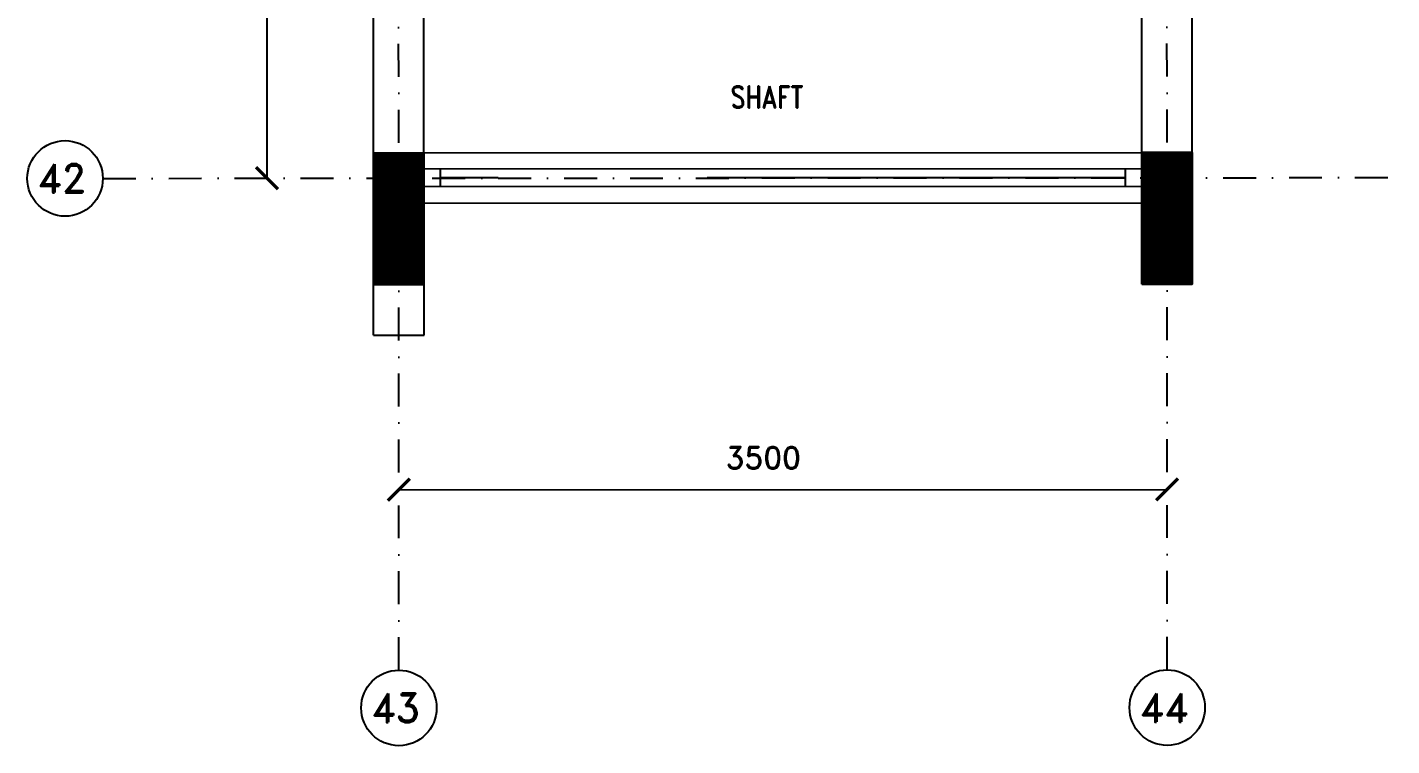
# Model space of a CAD drawing. Extents: x -437689 to -407696, y -55787 to -37037.
# Drawn here: x -425696 to -422588, y -51582 to -49946 of the extents above; entities that cross this region are included whole.
import ezdxf

# ---------------------------------------------------------------- set-up
doc = ezdxf.new("R2010")
doc.units = 0
doc.header["$LTSCALE"] = 150
doc.header["$MEASUREMENT"] = 0
for name, pattern in [('CENTER', [2, 1.25, -0.25, 0.25, -0.25]), ('DASHDOT', [1, 0.5, -0.25, 0, -0.25]), ('HIDDEN', [9.525, 6.35, -3.175])]:
    doc.linetypes.add(name, pattern=pattern)
doc.layers.get('0').update_dxf_attribs({"linetype": 'CONTINUOUS'})
for name, color, linetype in [('COL', 2, 'CONTINUOUS'), ('DIM', 6, 'CONTINUOUS'), ('DIM-NEW', 7, 'CONTINUOUS'), ('GRID', 252, 'DASHDOT'), ('TE', 3, 'CONTINUOUS'), ('TEXT', 7, 'CONTINUOUS'), ('TXT', 7, 'CONTINUOUS'), ('VENT', 8, 'HIDDEN'), ('WALL', 7, 'CONTINUOUS'), ('WIN-1', 56, 'CONTINUOUS')]:
    doc.layers.add(name, color=color, linetype=linetype)
doc.styles.add('RD', font='ROMAND.shx', dxfattribs={"width": 0.8})
doc.styles.add('ROMAND', font='ROMAND', dxfattribs={"height": 300})
doc.styles.add('TESTI', font='ROMAND.SHX')

msp = doc.modelspace()

# ---------------------------------------------------------------- linework, layer by layer
at = {"color": 0, "linetype": 'ByBlock', "const_width": 7.5}
for points in [[(-425174.7, -50264.8), (-425124.6, -50314.8)], [(-424824.3, -50974.3), (-424874.3, -51024.3)], [(-423124.3, -51023.6), (-423074.3, -50973.6)]]:
    msp.add_lwpolyline(points, dxfattribs=at)
at = {"layer": 'COL'}
for p, q in [((-424907, -50532), (-424792, -50532)), ((-424907, -50532), (-424792, -50532)), ((-424907, -50532), (-424792, -50532)), ((-424907, -50532), (-424792, -50532)), ((-423157, -50531.3), (-423042, -50531.3)), ((-423157, -50531.3), (-423042, -50531.3))]:
    msp.add_line(p, q, dxfattribs=at)
at = {"layer": 'COL', "const_width": 115}
for points in [[(-424849.5, -50532), (-424849.6, -50232)], [(-424849.5, -50532), (-424849.6, -50232)], [(-423099.5, -50531.3), (-423099.6, -50231.3)]]:
    msp.add_lwpolyline(points, dxfattribs=at)
at = {"layer": 'COL'}
for points in [[(-424907, -50532), (-424907.1, -50232), (-424907.1, -50232), (-424792.1, -50232), (-424792, -50532)], [(-424907, -50532), (-424907.1, -50232), (-424907.1, -50232), (-424792.1, -50232), (-424792, -50532)], [(-423157, -50531.3), (-423157.1, -50231.3), (-423157.1, -50231.3), (-423042.1, -50231.3), (-423042, -50531.3)]]:
    msp.add_lwpolyline(points, close=True, dxfattribs=at)
at = {"layer": 'DIM-NEW', "color": 252, "linetype": 'CENTER', "ltscale": 900}
msp.add_line((-425150.8, -47289.8), (-425149.6, -50289.8), dxfattribs=at)
at = {"layer": 'GRID'}
for p, q in [((-424849.1, -51410), (-424850.9, -46795)), ((-423099.1, -51409.3), (-423100.9, -46799.8)), ((-425523.5, -50290.4), (-422587.8, -50288.6))]:
    msp.add_line(p, q, dxfattribs=at)
at = {"layer": 'TE', "color": 252, "ltscale": 900}
msp.add_line((-424849.3, -50999.3), (-423099.3, -50998.6), dxfattribs=at)
at = {"layer": 'TEXT', "linetype": 'CONTINUOUS'}
for centre in [(-425609.5, -50290.5), (-424849.1, -51496), (-423099.1, -51495.3)]:
    msp.add_circle(centre, 86, dxfattribs=at)
at = {"layer": 'VENT'}
for p, q in [((-424754.6, -50309.5), (-424754.6, -50269.5)), ((-423194.6, -50268.9), (-423194.6, -50308.9)), ((-423194.6, -50288.9), (-424754.6, -50289.5))]:
    msp.add_line(p, q, dxfattribs=at)
at = {"layer": 'WALL'}
for p, q in [((-423042.1, -50231.3), (-423043.3, -47231.3)), ((-423157.1, -50231.3), (-423157.3, -49663.8)), ((-423042.1, -50231.3), (-423157.1, -50231.3)), ((-424906.9, -50647), (-424907, -50347)), ((-424906.9, -50647), (-424907, -50347)), ((-424791.9, -50647), (-424792, -50347))]:
    msp.add_line(p, q, dxfattribs=at)
at = {"layer": 'WALL', "linetype": 'CONTINUOUS'}
for p, q in [((-424907.1, -50232), (-424907.6, -48939.5)), ((-424792.1, -50232), (-424792.6, -48939.5)), ((-424792.1, -50232), (-423116.6, -50231.3)), ((-424792, -50347), (-423157, -50346.3))]:
    msp.add_line(p, q, dxfattribs=at)
at = {"layer": 'WALL', "linetype": 'CONTINUOUS', "ltscale": 900}
msp.add_line((-424792, -50347), (-424792.1, -50232), dxfattribs=at)
at = {"layer": 'WALL', "linetype": 'CENTER'}
msp.add_line((-424906.9, -50647), (-424791.9, -50647), dxfattribs=at)
msp.add_line((-424906.9, -50647), (-424791.9, -50647), dxfattribs=at)
at = {"layer": 'WIN-1'}
for p, q in [((-423157.1, -50268.8), (-424792.1, -50269.5)), ((-423157.1, -50308.8), (-424792.1, -50309.5))]:
    msp.add_line(p, q, dxfattribs=at)

# ---------------------------------------------------------------- texts
at = {"layer": 'DIM', "color": 7, "ltscale": 900, "style": 'RD'}
msp.add_text('3500', height=50, dxfattribs=at).set_placement((-424104.8, -50951.5))
at = {"layer": 'TEXT', "style": 'ROMAND'}
for s, p in [('42', (-425672.7, -50322.9)), ('44', (-423162.3, -51527.8)), ('43', (-424912.3, -51528.5))]:
    msp.add_text(s, height=65, dxfattribs=at).set_placement(p)
at = {"layer": 'TXT', "style": 'TESTI', "width": 0.8}
msp.add_text('SHAFT', height=50, dxfattribs=at).set_placement((-424094, -50130.1))

doc.saveas('drawing.dxf')
